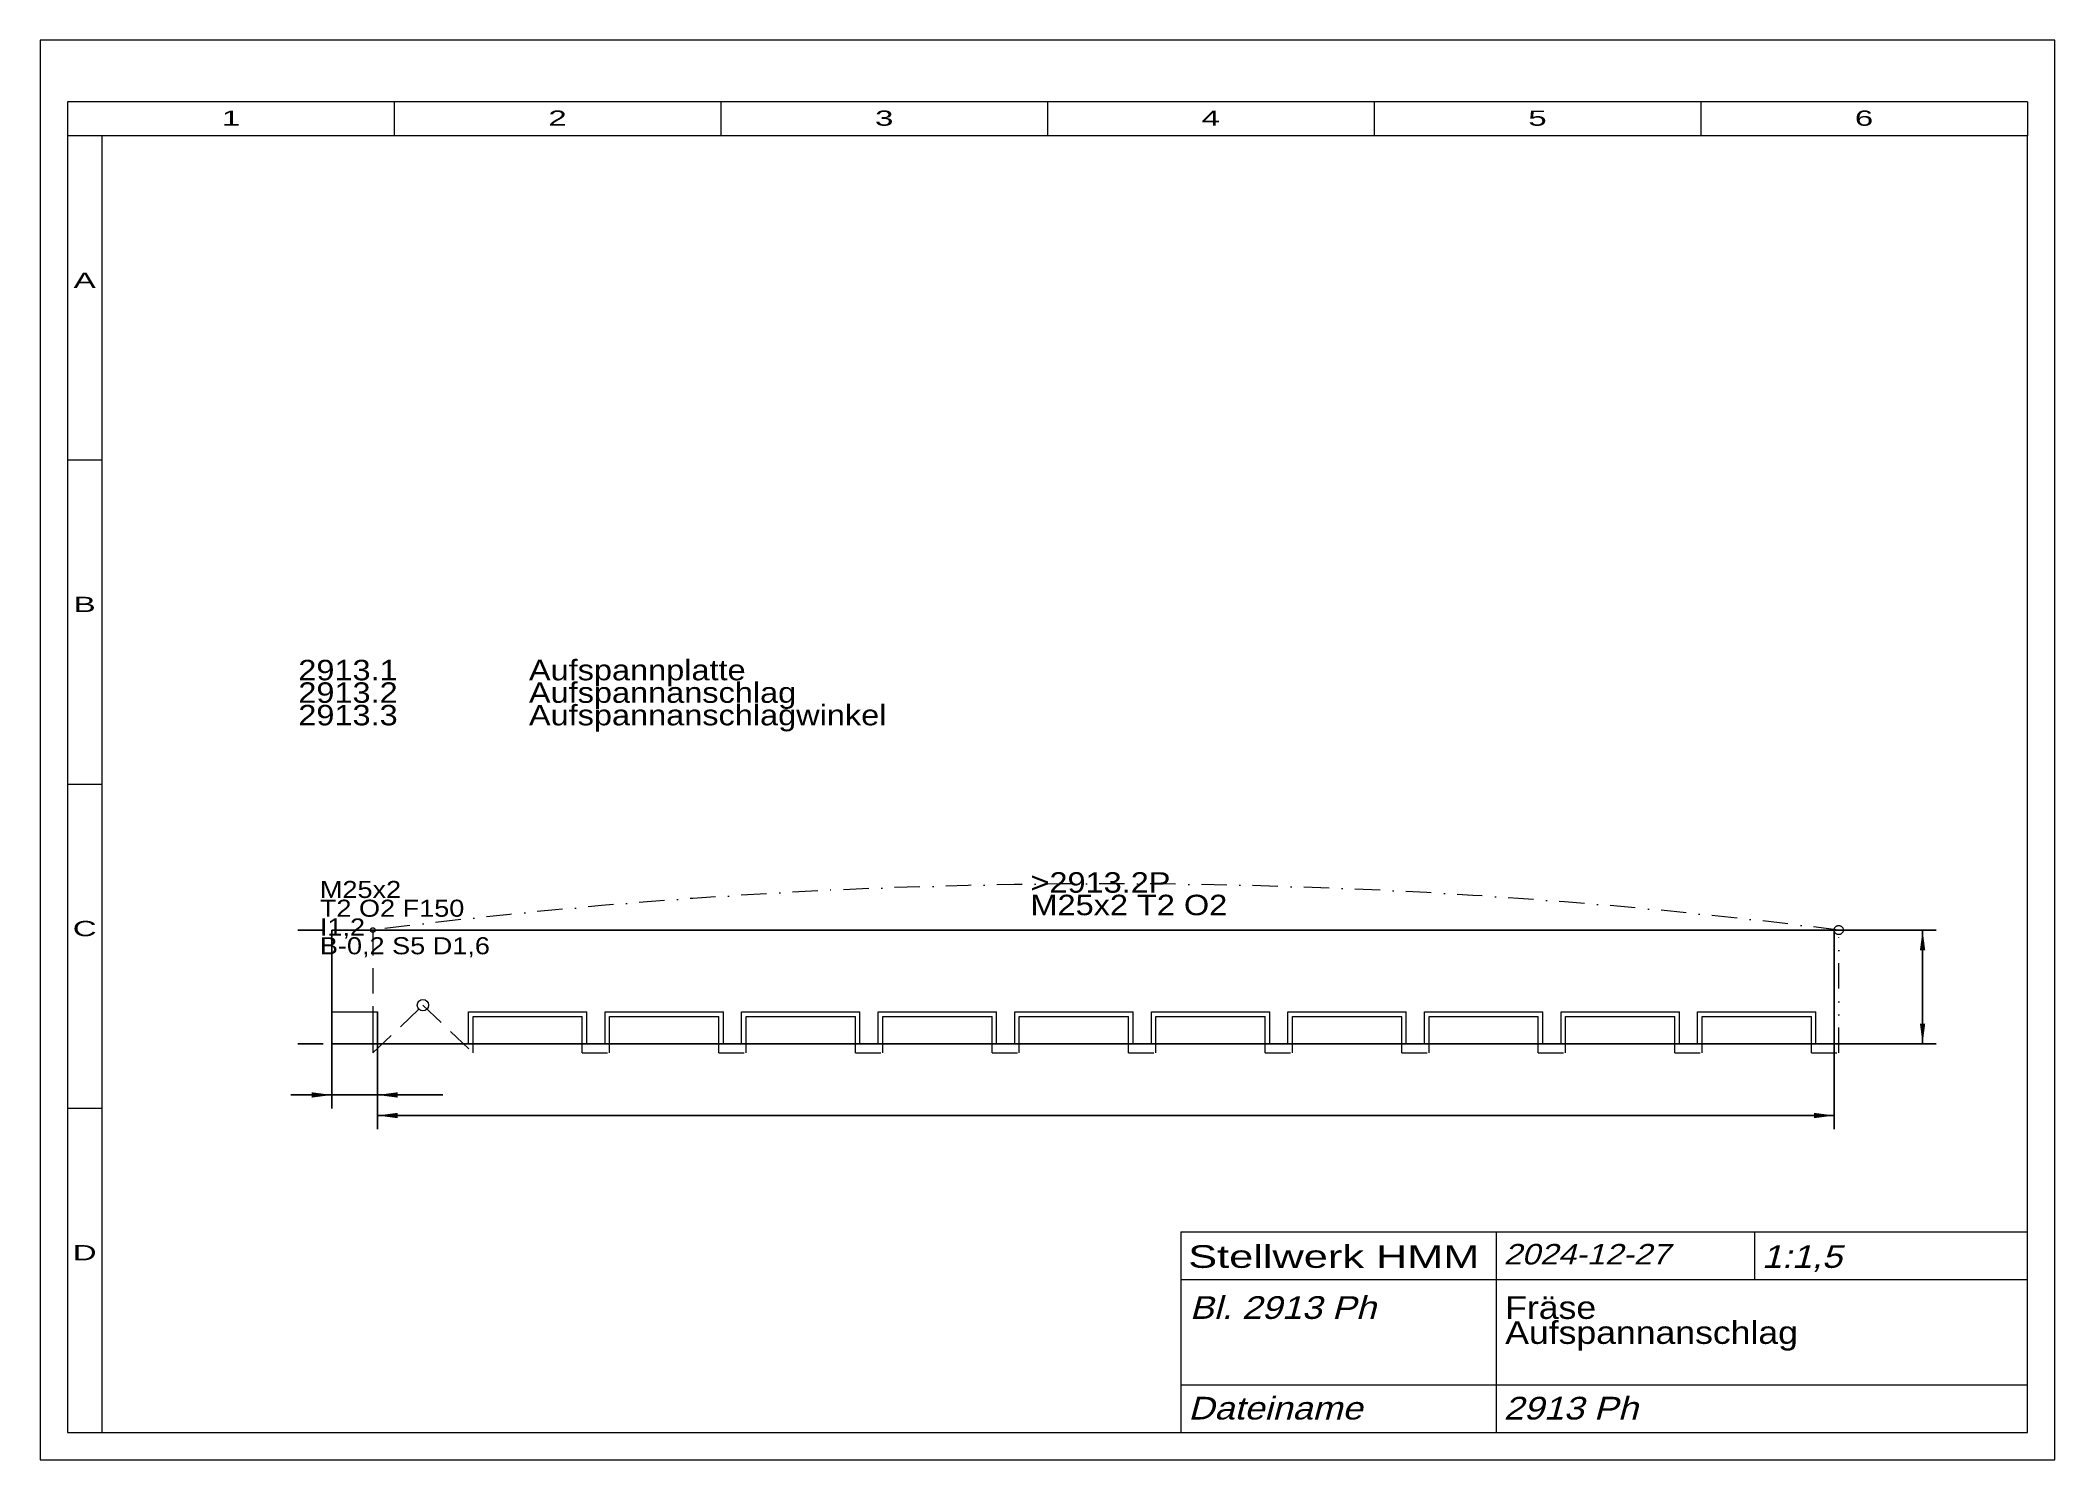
# Model space of a CAD drawing. Extents: x 2 to 444, y 2 to 314.
import ezdxf
from ezdxf.enums import TextEntityAlignment as Align

# ---------------------------------------------------------------- set-up
doc = ezdxf.new("R2010")
doc.units = 0
doc.header["$LTSCALE"] = 11.1375
for name, pattern in [('DASHDOT', [1, 0.5, -0.25, 0, -0.25]), ('DASHED', [0.75, 0.5, -0.25]), ('DIVIDE', [1.25, 0.5, -0.25, 0, -0.25, 0, -0.25]), ('PHANTOM', [2.5, 1.25, -0.25, 0.25, -0.25, 0.25, -0.25])]:
    doc.linetypes.add(name, pattern=pattern)
for name, color, linetype, lineweight in [('2913_2 AUFSPANNANSCHLAG', 6, 'CONTINUOUS', 18), ('2913_2P', 230, 'CONTINUOUS', 18), ('2913___ AUFSPANNANSCHLAG', 7, 'CONTINUOUS', 0), ('_TEMP', 7, 'CONTINUOUS', 50), ('BEMASSUNG', 7, 'CONTINUOUS', 25), ('BESCHRIFTUNG', 7, 'CONTINUOUS', 25), ('MASSGRENZEN', 172, 'CONTINUOUS', 25), ('MASSLINIEN', 172, 'CONTINUOUS', 25), ('MASSTEXTE', 212, 'CONTINUOUS', 25), ('MITTELLINIEN', 5, 'DASHDOT', 25), ('STANDARD', 7, 'CONTINUOUS', 0)]:
    doc.layers.add(name, color=color, linetype=linetype, lineweight=lineweight)
doc.styles.add('Arial', font='arial.ttf')

# ---------------------------------------------------------------- blocks, each defined once
blk = doc.blocks.new('D277543680')
at = {"layer": 'MASSGRENZEN'}
for points in [[(75.56, 77.16), (80.02, 77.75), (80.02, 76.57)], [(395.56, 77.16), (391.1, 76.57), (391.1, 77.75)]]:
    blk.add_solid(points, dxfattribs=at)
at = {"layer": 'MASSLINIEN', "color": 172}
for p, q in [((395.56, 117.92), (395.56, 74.16)), ((75.56, 99.92), (75.56, 74.16)), ((75.56, 77.16), (395.56, 77.16))]:
    blk.add_line(p, q, dxfattribs=at)
blk = doc.blocks.new('D277543936')
at = {"layer": 'MASSGRENZEN'}
for points in [[(414.98, 117.92), (415.56, 113.46), (414.39, 113.46)], [(414.98, 92.92), (414.39, 97.38), (415.56, 97.38)]]:
    blk.add_solid(points, dxfattribs=at)
at = {"layer": 'MASSLINIEN', "color": 172}
for p, q in [((65.56, 117.92), (417.98, 117.92)), ((414.98, 92.92), (414.98, 117.92)), ((65.56, 92.92), (417.98, 92.92))]:
    blk.add_line(p, q, dxfattribs=at)
blk = doc.blocks.new('D277544192')
at = {"layer": 'MASSGRENZEN'}
for points in [[(65.56, 81.68), (61.1, 81.09), (61.1, 82.27)], [(75.56, 81.68), (80.02, 82.27), (80.02, 81.09)]]:
    blk.add_solid(points, dxfattribs=at)
at = {"layer": 'MASSLINIEN', "color": 172}
for p, q in [((65.56, 117.92), (65.56, 78.68)), ((75.56, 92.92), (75.56, 78.68)), ((65.56, 81.68), (56.55, 81.68)), ((75.56, 81.68), (65.56, 81.68)), ((75.56, 81.68), (89.96, 81.68))]:
    blk.add_line(p, q, dxfattribs=at)

msp = doc.modelspace()

# ---------------------------------------------------------------- linework, layer by layer
at = {"layer": '2913_2 AUFSPANNANSCHLAG'}
for p, q in [((65.56, 117.92), (65.56, 99.92)), ((65.56, 117.92), (395.56, 117.92)), ((395.56, 92.92), (395.56, 117.92)), ((65.56, 99.92), (75.56, 99.92)), ((75.56, 99.92), (75.56, 92.92)), ((95.56, 92.92), (95.56, 99.92)), ((95.56, 99.92), (121.56, 99.92)), ((121.56, 92.92), (121.56, 99.92)), ((125.56, 92.92), (125.56, 99.92)), ((125.56, 99.92), (151.56, 99.92)), ((151.56, 92.92), (151.56, 99.92)), ((155.56, 92.92), (155.56, 99.92)), ((155.56, 99.92), (181.56, 99.92)), ((181.56, 92.92), (181.56, 99.92)), ((185.56, 92.92), (185.56, 99.92)), ((185.56, 99.92), (211.56, 99.92)), ((211.56, 92.92), (211.56, 99.92)), ((215.56, 92.92), (215.56, 99.92)), ((215.56, 99.92), (241.56, 99.92)), ((241.56, 92.92), (241.56, 99.92)), ((245.56, 92.92), (245.56, 99.92)), ((245.56, 99.92), (271.56, 99.92)), ((271.56, 92.92), (271.56, 99.92)), ((275.56, 92.92), (275.56, 99.92)), ((275.56, 99.92), (301.56, 99.92)), ((301.56, 92.92), (301.56, 99.92)), ((305.56, 92.92), (305.56, 99.92)), ((305.56, 99.92), (331.56, 99.92)), ((331.56, 92.92), (331.56, 99.92)), ((335.56, 92.92), (335.56, 99.92)), ((335.56, 99.92), (361.56, 99.92)), ((361.56, 92.92), (361.56, 99.92)), ((365.56, 92.92), (365.56, 99.92)), ((365.56, 99.92), (391.56, 99.92)), ((391.56, 92.92), (391.56, 99.92)), ((75.56, 92.92), (95.56, 92.92)), ((121.56, 92.92), (125.56, 92.92)), ((151.56, 92.92), (155.56, 92.92)), ((181.56, 92.92), (185.56, 92.92)), ((211.56, 92.92), (215.56, 92.92)), ((241.56, 92.92), (245.56, 92.92)), ((271.56, 92.92), (275.56, 92.92)), ((301.56, 92.92), (305.56, 92.92)), ((331.56, 92.92), (335.56, 92.92)), ((361.56, 92.92), (365.56, 92.92)), ((391.56, 92.92), (395.56, 92.92))]:
    msp.add_line(p, q, dxfattribs=at)
at = {"layer": '2913_2P', "linetype": 'DASHED'}
for p, q in [((74.56, 117.92), (74.56, 98.92)), ((74.56, 90.92), (85.56, 101.42)), ((85.56, 101.42), (96.56, 90.92)), ((120.56, 90.92), (126.56, 90.92)), ((150.56, 90.92), (156.56, 90.92)), ((180.56, 90.92), (186.56, 90.92)), ((210.56, 90.92), (216.56, 90.92)), ((240.56, 90.92), (246.56, 90.92)), ((270.56, 90.92), (276.56, 90.92)), ((300.56, 90.92), (306.56, 90.92)), ((330.56, 90.92), (336.56, 90.92)), ((360.56, 90.92), (366.56, 90.92)), ((390.56, 90.92), (396.56, 90.92))]:
    msp.add_line(p, q, dxfattribs=at)
at = {"layer": '2913_2P', "linetype": 'DIVIDE'}
msp.add_line((396.56, 90.92), (396.56, 117.92), dxfattribs=at)
at = {"layer": '2913_2P'}
for p, q in [((74.56, 98.92), (74.56, 90.92)), ((96.56, 90.92), (96.56, 98.92)), ((96.56, 98.92), (120.56, 98.92)), ((120.56, 90.92), (120.56, 98.92)), ((126.56, 90.92), (126.56, 98.92)), ((126.56, 98.92), (150.56, 98.92)), ((150.56, 90.92), (150.56, 98.92)), ((156.56, 90.92), (156.56, 98.92)), ((156.56, 98.92), (180.56, 98.92)), ((180.56, 90.92), (180.56, 98.92)), ((186.56, 90.92), (186.56, 98.92)), ((186.56, 98.92), (210.56, 98.92)), ((210.56, 90.92), (210.56, 98.92)), ((216.56, 90.92), (216.56, 98.92)), ((216.56, 98.92), (240.56, 98.92)), ((240.56, 90.92), (240.56, 98.92)), ((246.56, 90.92), (246.56, 98.92)), ((246.56, 98.92), (270.56, 98.92)), ((270.56, 90.92), (270.56, 98.92)), ((276.56, 90.92), (276.56, 98.92)), ((276.56, 98.92), (300.56, 98.92)), ((300.56, 90.92), (300.56, 98.92)), ((306.56, 90.92), (306.56, 98.92)), ((306.56, 98.92), (330.56, 98.92)), ((330.56, 90.92), (330.56, 98.92)), ((336.56, 90.92), (336.56, 98.92)), ((336.56, 98.92), (360.56, 98.92)), ((360.56, 90.92), (360.56, 98.92)), ((366.56, 90.92), (366.56, 98.92)), ((366.56, 98.92), (390.56, 98.92)), ((390.56, 90.92), (390.56, 98.92))]:
    msp.add_line(p, q, dxfattribs=at)
at = {"layer": '2913_2P', "linetype": 'PHANTOM'}
for centre, radius in [((74.56, 117.92), 0.5), ((396.56, 117.92), 1)]:
    msp.add_circle(centre, radius, dxfattribs=at)
at = {"layer": '2913_2P'}
msp.add_circle((85.56, 101.42), 1.25, dxfattribs=at)
at = {"layer": '2913___ AUFSPANNANSCHLAG', "linetype": 'DASHDOT'}
msp.add_arc((235.56, -1149.67), 1277.77, 82.76147, 97.23853, dxfattribs=at)
at = {"layer": '_TEMP', "lineweight": 0}
for p, q in [((252.03, 51.6), (437.87, 51.6)), ((252.03, 51.6), (252.03, 7.5)), ((321.33, 51.6), (321.33, 7.5)), ((378.03, 51.6), (378.03, 41.1)), ((252.03, 41.1), (437.87, 41.1)), ((252.03, 18), (437.87, 18))]:
    msp.add_line(p, q, dxfattribs=at)
at = {"layer": 'MITTELLINIEN'}
for p, q in [((58.06, 117.92), (403.06, 117.92)), ((58.06, 92.92), (403.06, 92.92))]:
    msp.add_line(p, q, dxfattribs=at)
at = {"layer": 'STANDARD'}
for p, q in [((444, 313.5), (1.5, 313.5)), ((1.5, 313.5), (1.5, 1.5)), ((444, 1.5), (444, 313.5)), ((438, 300), (7.5, 300)), ((7.5, 300), (7.5, 292.5)), ((79.25, 300), (79.25, 292.5)), ((151, 300), (151, 292.5)), ((222.75, 300), (222.75, 292.5)), ((294.5, 300), (294.5, 292.5)), ((366.25, 300), (366.25, 292.5)), ((438, 300), (438, 292.5)), ((7.5, 292.5), (7.5, 7.5)), ((15, 292.5), (7.5, 292.5)), ((15, 292.5), (15, 7.5)), ((438, 292.5), (15, 292.5)), ((438, 7.5), (438, 292.5)), ((7.5, 221.25), (15, 221.25)), ((7.5, 150), (15, 150)), ((7.5, 78.75), (15, 78.75)), ((7.5, 7.5), (15, 7.5)), ((15, 7.5), (438, 7.5)), ((1.5, 1.5), (444, 1.5))]:
    msp.add_line(p, q, dxfattribs=at)

# ---------------------------------------------------------------- block references
at = {"layer": 'BEMASSUNG'}
for name in ['D277544192', 'D277543936', 'D277543680']:
    msp.add_blockref(name, (0, 0), dxfattribs=at)

# ---------------------------------------------------------------- texts
at = {"layer": '2913_2P', "linetype": 'DASHDOT', "insert": (62.92, 111.9), "char_height": 3.75, "attachment_point": 7, "line_spacing_factor": 0.66, "style": 'Arial'}
msp.add_mtext('\\W1.135081;M25x2\\PT2 O2 F150\\PI1,2\\PB-0,2 S5 D1,6', dxfattribs=at)
at = {"layer": 'BESCHRIFTUNG', "style": 'Arial', "width": 1.365378}
msp.add_text('Stellwerk HMM', height=4.9875, dxfattribs=at).set_placement((253.67, 48.66), align=Align.TOP_LEFT)
at = {"layer": 'BESCHRIFTUNG', "style": 'Arial', "oblique": 15}
for s, height, width, p in [('2024-12-27', 4.5, 1.135137, (322.97, 48.93)), ('1:1,5', 4.987, 1.134861, (379.67, 48.66)), ('Bl. 2913 Ph', 4.9875, 1.134935, (254, 37.44)), ('Dateiname', 4.987, 1.135074, (253.67, 15.33)), ('2913 Ph', 4.987, 1.135098, (322.97, 15.33))]:
    msp.add_text(s, height=height, dxfattribs=dict(at, width=width)).set_placement(p, align=Align.TOP_LEFT)
at = {"layer": 'BESCHRIFTUNG', "linetype": 'DASHED', "char_height": 4.5, "attachment_point": 1, "line_spacing_factor": 0.66, "style": 'Arial'}
for s, insert in [('\\W1.135138;2913.1\\P2913.2\\P2913.3', (58.18, 177.32)), ('\\W1.135090;Aufspannplatte\\PAufspannanschlag\\PAufspannanschlagwinkel\\P', (108.84, 177.32))]:
    msp.add_mtext(s, dxfattribs=dict(at, insert=insert))
at = {"layer": 'BESCHRIFTUNG', "linetype": 'DASHDOT', "insert": (219.01, 121.12), "char_height": 4.5, "attachment_point": 7, "line_spacing_factor": 0.66, "style": 'Arial'}
msp.add_mtext('\\W1.135110;>2913.2P\\PM25x2 T2 O2\\P', dxfattribs=at)
at = {"layer": 'BESCHRIFTUNG', "insert": (323.3, 37.44), "char_height": 4.9875, "attachment_point": 1, "line_spacing_factor": 0.66, "style": 'Arial'}
msp.add_mtext('\\W1.121577;Fräse\\PAufspannanschlag', dxfattribs=at)
at = {"layer": 'STANDARD', "style": 'Arial'}
for s, width, p in [('1', 1.547923, (43.38, 294.71)), ('2', 1.547922, (115.12, 294.71)), ('3', 1.547923, (186.88, 294.71)), ('4', 1.547923, (258.62, 294.71)), ('5', 1.547922, (330.38, 294.71)), ('6', 1.547923, (402.12, 294.71)), ('A', 1.547987, (11.25, 259.08)), ('B', 1.547987, (11.25, 187.83)), ('C', 1.548103, (11.25, 116.58)), ('D', 1.548104, (11.25, 45.33))]:
    msp.add_text(s, height=3.35, dxfattribs=dict(at, width=width)).set_placement(p, align=Align.CENTER)

doc.saveas('drawing.dxf')
